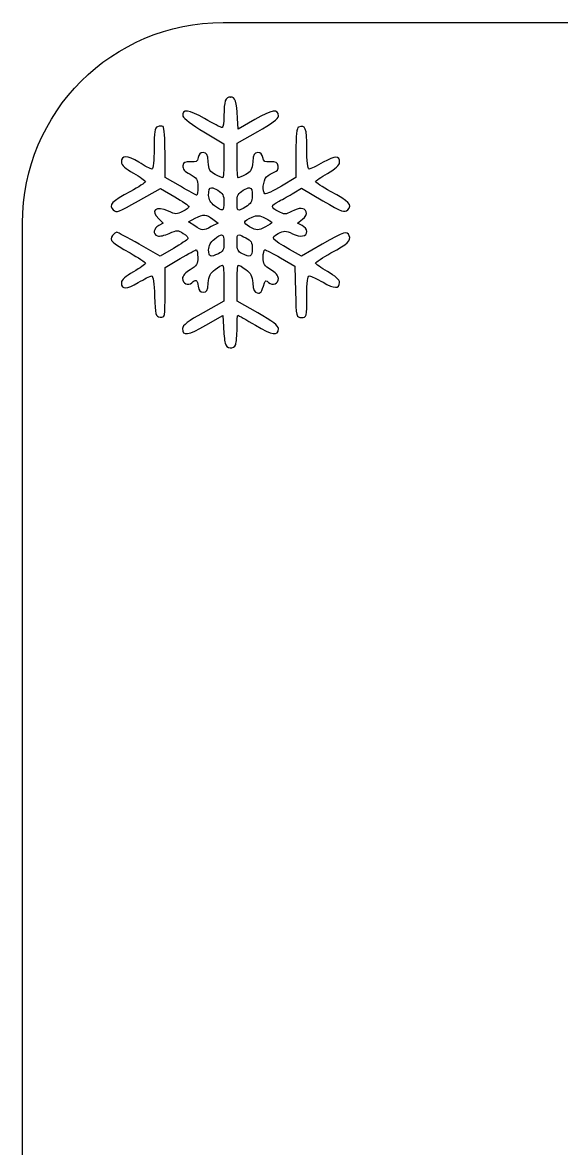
# Model space of a CAD drawing. Extents: x 141 to 566, y 508 to 650.
# Drawn here: x 140.6 to 185.5, y 556.1 to 649.8 of the extents above; entities that cross this region are included whole.
import ezdxf

# ---------------------------------------------------------------- set-up
doc = ezdxf.new("R2010")
doc.units = 0
doc.layers.add('Layer_1', color=7, linetype='CONTINUOUS')

msp = doc.modelspace()

# ---------------------------------------------------------------- linework, layer by layer
at = {"layer": 'Layer_1', "color": 7}
for points in [[(157.338173, 649.788143), (265.678186, 649.788143)], [(157.956202, 643.592273), (157.95678, 643.591052)], [(159.977392, 641.730424), (158.576091, 640.914287), (158.528469, 641.844916)], [(155.719505, 640.689826), (157.396618, 639.693916), (157.396618, 638.28468)], [(158.485411, 638.310112), (158.485411, 639.743757), (160.20578, 640.715063)], [(153.782053, 636.164668), (152.495447, 636.906594), (152.495447, 638.96739)], [(163.38579, 638.954666), (163.38579, 636.896707), (162.172998, 636.170261)], [(150.295042, 634.956352), (152.112249, 635.994332), (153.298848, 635.300626)], [(156.37578, 636.036874), (156.375587, 636.03707)], [(159.511462, 636.037424), (159.511266, 636.037427)], [(163.213452, 635.613239), (163.858343, 635.99938), (165.632292, 634.96061)], [(151.968784, 633.449886), (152.349171, 633.095294), (151.968784, 632.89171)], [(154.96734, 632.865572), (154.444085, 633.210239), (155.003454, 633.499549)], [(155.802526, 633.765438), (155.802725, 633.766039)], [(156.474799, 633.443394), (156.914317, 633.105272), (156.34741, 632.811997)], [(160.269795, 633.720818), (160.269599, 633.720402)], [(163.90021, 632.899029), (163.50772, 633.109161), (163.928585, 633.426846)], [(140.642042, 524.75199), (140.642042, 633.092009)], [(160.85397, 632.794935), (160.85397, 632.795292)], [(153.210351, 630.999011), (152.102526, 630.339239), (150.353382, 631.338523)], [(157.204517, 632.124442), (157.204123, 632.124442)], [(158.667925, 632.119711), (158.667925, 632.119907)], [(165.572563, 631.346471), (163.856954, 630.357109), (162.84973, 630.920049)], [(152.495413, 627.32579), (152.495413, 629.417585), (153.752255, 630.15177)], [(162.115396, 630.201237), (163.294455, 629.516066), (163.346046, 627.387902)], [(157.395787, 628.117682), (157.395787, 626.620147), (155.671449, 625.650231)], [(160.210089, 625.641163), (158.485751, 626.613857), (158.485751, 628.114567)], [(155.884558, 624.603118), (157.305107, 625.427388), (157.352729, 624.481282)], [(157.491626, 623.126217), (157.491626, 623.125879)]]:
    msp.add_lwpolyline(points, dxfattribs=at)
msp.add_lwpolyline([(157.338173, 649.788143)], close=True, dxfattribs=at)
for points in [[(140.642042, 633.092009), (140.642042, 642.341667), (148.088517, 649.788143), (157.338173, 649.788143)], [(157.95678, 643.591052), (157.519641, 643.591052), (157.396221, 643.248167), (157.396221, 642.033391)], [(158.528469, 641.844916), (158.45902, 643.231531), (158.339965, 643.592273), (157.956202, 643.592273)], [(155.791534, 641.796863), (154.492027, 642.549302), (153.8644, 642.620738), (153.981672, 642.003225)], [(161.930123, 642.009807), (161.937493, 642.627116), (161.380874, 642.547545), (159.977392, 641.730424)], [(153.981672, 642.003225), (154.015404, 641.826626), (154.791258, 641.240663), (155.719505, 640.689826)], [(157.239465, 641.049982), (157.152158, 641.049982), (156.501312, 641.386117), (155.791534, 641.796863)], [(157.396221, 642.033391), (157.396221, 641.492476), (157.324788, 641.049982), (157.239465, 641.049982)], [(160.20578, 640.715063), (161.36242, 641.368089), (161.927544, 641.79233), (161.930123, 642.009807)], [(151.87695, 641.121772), (151.64142, 641.030496), (151.588434, 640.696935), (151.588434, 639.305955)], [(152.330754, 641.130276), (152.239479, 641.185835), (152.035693, 641.181866), (151.87695, 641.121772)], [(152.495447, 638.96739), (152.495447, 640.101008), (152.42203, 641.074161), (152.330754, 641.130276)], [(163.61259, 641.095923), (163.449882, 641.036395), (163.38579, 640.435552), (163.38579, 638.954666)], [(164.2932, 639.311655), (164.2932, 641.022503), (164.184066, 641.306415), (163.61259, 641.095923)], [(151.588434, 639.305955), (151.588434, 638.307663), (151.515017, 637.60106), (151.409852, 637.60106)], [(155.672677, 638.962509), (155.434765, 638.962509), (155.289909, 638.821627), (155.251811, 638.555134)], [(156.09136, 638.190422), (156.045722, 638.823013), (155.97032, 638.962509), (155.672677, 638.962509)], [(160.209351, 638.963932), (159.911906, 638.963932), (159.836108, 638.825034), (159.790269, 638.191848)], [(160.630217, 638.556559), (160.592516, 638.82364), (160.447666, 638.963932), (160.209351, 638.963932)], [(164.477735, 637.602596), (164.366617, 637.602596), (164.2932, 638.276258), (164.2932, 639.311655)], [(150.316909, 638.163604), (149.356318, 638.754721), (148.865805, 638.756308), (148.865805, 638.168706)], [(148.865805, 638.168706), (148.865805, 637.932183), (149.191821, 637.633545), (149.864097, 637.25415)], [(151.409852, 637.60106), (151.310639, 637.60106), (150.819727, 637.85425), (150.316909, 638.163604)], [(153.986834, 637.872939), (153.949133, 637.615582), (154.121763, 637.408417), (154.576757, 637.163558)], [(154.616443, 638.19201), (154.159067, 638.227726), (154.028106, 638.160262), (153.986834, 637.872939)], [(155.251811, 638.555134), (155.204189, 638.218996), (155.093071, 638.1555), (154.616443, 638.19201)], [(156.672357, 637.146692), (156.236808, 637.371904), (156.137596, 637.549699), (156.09136, 638.190422)], [(157.396618, 638.28468), (157.396618, 637.509421), (157.35098, 636.875048), (157.297405, 636.875048)], [(158.584623, 636.876471), (158.529064, 636.876471), (158.485411, 637.521559), (158.485411, 638.310112)], [(159.790269, 638.191848), (159.744631, 637.55132), (159.645419, 637.37333), (159.209668, 637.148115)], [(161.265583, 638.193436), (160.789158, 638.157719), (160.678037, 638.221215), (160.630217, 638.556559)], [(161.898769, 637.844995), (161.853131, 638.165259), (161.73606, 638.229549), (161.265583, 638.193436)], [(161.582474, 637.333843), (161.835267, 637.413214), (161.936668, 637.578502), (161.898769, 637.844995)], [(165.651837, 638.16137), (165.10735, 637.854004), (164.578935, 637.602596), (164.477735, 637.602596)], [(167.01603, 638.149748), (167.01603, 638.735108), (166.673741, 638.738084), (165.651837, 638.16137)], [(166.017736, 637.239753), (166.66759, 637.61161), (167.01603, 637.929094), (167.01603, 638.149748)], [(149.864097, 637.25415), (150.413148, 636.944207), (150.862388, 636.626721), (150.862388, 636.548737)], [(154.576757, 637.163558), (155.140492, 636.859962), (155.21887, 636.732573), (155.21887, 636.120221)], [(157.297405, 636.875048), (157.241846, 636.875048), (156.961071, 636.998071), (156.672357, 637.146692)], [(159.209668, 637.148115), (158.920957, 636.999296), (158.639587, 636.876471), (158.584623, 636.876471)], [(160.811583, 635.535689), (160.561369, 635.69046), (160.64689, 636.652641), (160.936591, 636.942345)], [(160.936591, 636.942345), (161.087394, 637.093148), (161.377696, 637.268757), (161.582474, 637.333843)], [(165.020437, 636.545653), (165.019762, 636.613118), (165.468685, 636.925643), (166.017736, 637.239753)], [(150.862388, 636.548737), (150.862388, 636.471351), (150.300043, 636.103466), (149.612689, 635.732206)], [(155.143468, 635.422946), (155.101799, 635.422946), (154.489649, 635.756703), (153.782053, 636.164668)], [(155.21887, 636.120221), (155.21887, 635.73666), (155.185138, 635.422946), (155.143468, 635.422946)], [(156.125764, 635.408056), (156.125764, 635.841621), (156.185291, 636.037469), (156.37578, 636.036874)], [(156.375587, 636.03707), (156.490673, 636.036792), (156.652191, 635.965637), (156.877211, 635.83289)], [(159.004477, 635.832848), (159.234055, 635.967777), (159.397367, 636.040599), (159.511462, 636.037424)], [(159.511266, 636.037427), (159.701754, 636.032041), (159.755924, 635.81777), (159.755924, 635.341144)], [(162.172998, 636.170261), (161.505884, 635.770826), (160.893334, 635.485289), (160.811583, 635.535689)], [(166.266567, 635.745192), (165.581989, 636.118041), (165.021231, 636.478189), (165.020437, 636.545653)], [(149.612689, 635.732206), (148.053838, 634.890277), (147.789332, 634.606722), (148.188172, 634.207881)], [(153.298848, 635.300626), (153.951477, 634.91885), (154.487035, 634.547194), (154.48902, 634.474967)], [(156.624812, 634.53636), (156.29165, 634.784987), (156.125764, 635.074894), (156.125764, 635.408056)], [(156.877211, 635.83289), (157.302842, 635.581485), (157.3963, 635.402699), (157.3963, 634.839559)], [(158.485391, 634.839517), (158.485391, 635.402854), (158.578651, 635.581437), (159.004477, 635.832848)], [(159.755924, 635.341144), (159.755924, 634.908966), (159.630917, 634.701807), (159.2287, 634.464091)], [(161.979029, 634.92906), (162.30346, 635.093753), (162.858861, 635.400921), (163.213452, 635.613239)], [(167.694851, 634.210549), (168.092501, 634.608201), (167.823828, 634.897706), (166.266567, 635.745192)], [(148.188172, 634.207881), (148.453268, 633.942785), (148.631462, 634.006083), (150.295042, 634.956352)], [(152.79226, 634.087633), (151.768769, 634.575767), (151.21813, 634.149145), (151.968784, 633.449886)], [(154.48902, 634.474967), (154.490944, 634.403534), (154.250711, 634.218602), (153.955446, 634.065806)], [(157.3963, 634.839559), (157.3963, 634.05398), (157.314946, 634.021835), (156.624812, 634.53636)], [(159.2287, 634.464091), (158.512575, 634.04104), (158.485391, 634.054731), (158.485391, 634.839517)], [(161.933391, 634.063317), (161.241868, 634.420885), (161.24921, 634.560778), (161.979029, 634.92906)], [(164.236348, 634.03979), (164.095466, 634.409263), (163.703769, 634.415216), (163.013635, 634.058215)], [(165.632292, 634.96061), (167.25325, 634.011528), (167.431439, 633.947037), (167.694851, 634.210549)], [(153.955446, 634.065806), (153.469695, 633.8146), (153.358971, 633.816782), (152.79226, 634.087633)], [(155.003454, 633.499549), (155.359236, 633.684084), (155.591396, 633.773574), (155.802526, 633.765438)], [(155.802725, 633.766039), (156.013849, 633.757819), (156.204145, 633.650953), (156.474799, 633.443394)], [(159.523906, 632.806064), (158.944297, 633.120375), (158.988943, 633.289238), (159.733443, 633.597795)], [(159.733443, 633.597795), (159.952306, 633.68907), (160.109464, 633.73074), (160.269795, 633.720818)], [(160.269599, 633.720402), (160.430323, 633.709913), (160.59363, 633.646984), (160.82619, 633.525945)], [(160.82619, 633.525945), (161.135935, 633.36522), (161.389528, 633.198141), (161.389528, 633.153297)], [(163.013635, 634.058215), (162.532644, 633.809588), (162.422515, 633.810183), (161.933391, 634.063317)], [(163.928585, 633.426846), (164.197451, 633.629636), (164.308774, 633.851084), (164.236348, 634.03979)], [(148.484784, 632.338007), (148.419303, 632.338007), (148.263341, 632.214984), (148.139121, 632.065768)], [(150.353382, 631.338523), (149.391204, 631.888169), (148.550462, 632.338007), (148.484784, 632.338007)], [(151.968784, 632.89171), (151.521727, 632.652409), (151.468347, 632.190861), (151.869572, 632.036682)], [(151.869572, 632.036682), (152.024343, 631.977154), (152.46466, 632.070414), (152.847028, 632.241853)], [(152.847028, 632.241853), (153.503033, 632.537906), (153.568712, 632.538105), (154.015574, 632.245538)], [(154.015574, 632.245538), (154.275908, 632.074893), (154.450329, 631.873089), (154.403303, 631.797092)], [(156.34741, 632.811997), (155.638227, 632.445301), (155.6035, 632.44669), (154.96734, 632.865572)], [(160.85397, 632.795292), (160.206695, 632.460546), (160.161058, 632.460745), (159.523906, 632.806064)], [(161.389528, 633.153297), (161.389528, 633.107659), (161.148441, 632.947133), (160.85397, 632.794935)], [(162.84973, 630.920049), (161.319651, 631.775673), (161.238694, 631.887982), (161.903429, 632.231858)], [(161.903429, 632.231858), (162.417158, 632.49755), (162.514191, 632.496954), (163.089235, 632.222787)], [(163.089235, 632.222787), (163.767464, 631.899349), (164.293098, 631.984082), (164.293098, 632.417244)], [(164.293098, 632.417244), (164.293098, 632.566063), (164.1165, 632.783543), (163.90021, 632.899029)], [(167.816628, 632.043153), (167.645982, 632.486837), (167.437431, 632.421952), (165.572563, 631.346471)], [(148.139121, 632.065768), (147.825011, 631.687167), (148.057767, 631.45461), (149.585465, 630.616844)], [(154.403303, 631.797092), (154.355681, 631.72169), (153.819524, 631.361937), (153.210351, 630.999011)], [(156.126059, 630.871569), (156.126059, 631.229335), (156.282814, 631.525785), (156.604272, 631.77918)], [(156.604272, 631.77918), (156.896955, 632.009353), (157.085263, 632.129204), (157.204517, 632.124442)], [(157.396595, 631.458717), (157.396595, 630.888038), (157.313256, 630.723342), (156.934259, 630.550709)], [(157.204123, 632.124442), (157.35691, 632.118489), (157.396595, 631.906968), (157.396595, 631.458717)], [(158.485374, 631.457161), (158.485374, 631.953031), (158.488152, 632.140546), (158.667925, 632.119711)], [(158.893739, 630.561654), (158.575062, 630.714441), (158.485374, 630.912277), (158.485374, 631.457161)], [(158.667925, 632.119907), (158.775075, 632.107434), (158.947308, 632.01871), (159.220151, 631.878423)], [(159.220151, 631.878423), (159.657287, 631.652417), (159.755907, 631.485536), (159.755907, 630.970812)], [(166.295676, 630.617049), (167.747377, 631.412748), (167.976162, 631.627447), (167.816628, 632.043153)], [(149.585465, 630.616844), (150.287505, 630.232095), (150.861756, 629.84992), (150.861756, 629.767772)], [(153.752255, 630.15177), (154.44358, 630.555571), (155.056127, 630.885557), (155.113671, 630.885557)], [(155.113671, 630.885557), (155.171214, 630.885557), (155.218836, 630.597042), (155.218836, 630.244239)], [(156.934259, 630.550709), (156.247696, 630.237988), (156.126059, 630.286407), (156.126059, 630.871569)], [(159.755907, 630.970812), (159.755907, 630.300523), (159.595183, 630.223733), (158.893739, 630.561654)], [(160.662506, 630.244894), (160.662506, 630.597696), (160.724018, 630.886212), (160.79942, 630.886212)], [(160.79942, 630.886212), (160.874821, 630.886212), (161.466934, 630.578052), (162.115396, 630.201237)], [(165.019385, 629.78008), (165.019385, 629.855481), (165.593636, 630.232299), (166.295676, 630.617049)], [(150.861756, 629.767772), (150.861756, 629.686417), (150.412516, 629.365161), (149.863465, 629.055215)], [(155.218836, 630.244239), (155.218836, 629.703522), (155.119623, 629.543786), (154.58347, 629.227888)], [(156.663592, 629.247336), (156.947939, 629.44973), (157.22911, 629.61522), (157.288637, 629.61522)], [(157.288637, 629.61522), (157.348165, 629.61522), (157.397771, 628.941356), (157.395787, 628.117682)], [(158.485751, 628.114567), (158.485751, 628.939828), (158.535357, 629.615279), (158.5929, 629.615279)], [(158.5929, 629.615279), (158.652428, 629.615279), (158.933602, 629.450586), (159.217948, 629.247197)], [(161.297872, 629.22894), (160.762314, 629.544838), (160.662506, 629.704375), (160.662506, 630.244894)], [(166.017677, 629.071095), (165.468626, 629.385208), (165.019385, 629.70448), (165.019385, 629.78008)], [(149.863465, 629.055215), (149.191189, 628.675821), (148.865173, 628.376788), (148.865173, 628.140266)], [(150.270837, 628.151888), (150.7677, 628.457664), (151.264168, 628.707685), (151.374098, 628.707685)], [(151.374098, 628.707685), (151.50109, 628.707685), (151.59316, 628.098905), (151.626495, 627.028784)], [(154.58347, 629.227888), (154.205858, 629.005056), (153.948101, 628.710985), (153.948101, 628.502632)], [(153.948101, 628.502632), (153.948101, 628.080775), (154.43564, 627.851789), (154.722764, 628.138916)], [(156.091127, 628.11292), (156.134781, 628.713366), (156.257804, 628.95882), (156.663592, 629.247336)], [(159.217948, 629.247197), (159.622741, 628.959078), (159.746958, 628.71283), (159.790414, 628.11417)], [(161.116112, 628.163977), (161.469913, 627.870302), (161.933241, 628.06278), (161.933241, 628.503287)], [(161.933241, 628.503287), (161.933241, 628.711832), (161.675487, 629.006304), (161.297872, 629.22894)], [(164.293342, 626.983744), (164.293342, 628.243963), (164.354854, 628.707294), (164.520142, 628.70531)], [(164.520142, 628.70531), (164.64515, 628.703603), (165.148166, 628.466009), (165.638285, 628.17749)], [(167.015971, 628.169837), (167.015971, 628.379969), (166.652649, 628.707776), (166.017677, 629.071095)], [(148.865173, 628.140266), (148.865173, 627.560654), (149.316001, 627.564424), (150.270837, 628.151888)], [(154.722764, 628.138916), (155.046798, 628.462947), (155.190061, 628.383574), (155.251973, 627.84544)], [(155.251973, 627.84544), (155.293642, 627.486483), (155.410713, 627.346392), (155.672442, 627.346392)], [(155.672442, 627.346392), (155.969291, 627.346392), (156.045685, 627.485289), (156.091127, 628.11292)], [(159.790414, 628.11417), (159.830099, 627.556785), (159.931295, 627.333157), (160.164054, 627.289106)], [(160.164054, 627.289106), (160.457332, 627.233547), (160.526186, 627.328791), (160.773032, 628.138182)], [(160.773032, 628.138182), (160.83256, 628.334623), (160.902009, 628.340377), (161.116112, 628.163977)], [(165.638285, 628.17749), (166.577641, 627.624471), (167.015971, 627.622288), (167.015971, 628.169837)], [(151.626495, 627.028784), (151.676101, 625.444135), (151.701897, 625.346705), (152.087046, 625.29194)], [(152.087046, 625.29194), (152.490254, 625.234397), (152.495413, 625.260192), (152.495413, 627.32579)], [(163.346046, 627.387902), (163.397636, 625.259801), (163.397636, 625.259404), (163.845292, 625.259404)], [(163.845292, 625.259404), (164.290167, 625.259404), (164.293342, 625.271309), (164.293342, 626.983744)], [(155.671449, 625.650231), (154.420756, 624.946603), (153.947106, 624.583678), (153.947106, 624.328696)], [(158.485949, 624.366252), (158.485949, 624.957174), (158.515713, 625.440543), (158.553414, 625.440543)], [(158.553414, 625.440543), (158.591115, 625.440543), (159.246128, 625.065117), (160.009676, 624.605956)], [(161.934429, 624.322803), (161.934429, 624.569842), (161.443519, 624.945274), (160.210089, 625.641163)], [(153.947106, 624.328696), (153.947106, 623.69591), (154.441987, 623.765954), (155.884558, 624.603118)], [(157.352729, 624.481282), (157.378524, 623.960807), (157.44202, 623.351035), (157.491626, 623.126217)], [(158.374831, 623.00484), (158.436343, 623.16358), (158.485949, 623.775334), (158.485949, 624.366252)], [(160.009676, 624.605956), (161.409192, 623.764817), (161.934429, 623.68763), (161.934429, 624.322803)], [(157.491626, 623.125879), (157.598776, 622.651836), (158.207357, 622.568296), (158.374831, 623.00484)]]:
    msp.add_open_spline(points, degree=3, dxfattribs=at)

doc.saveas('drawing.dxf')
